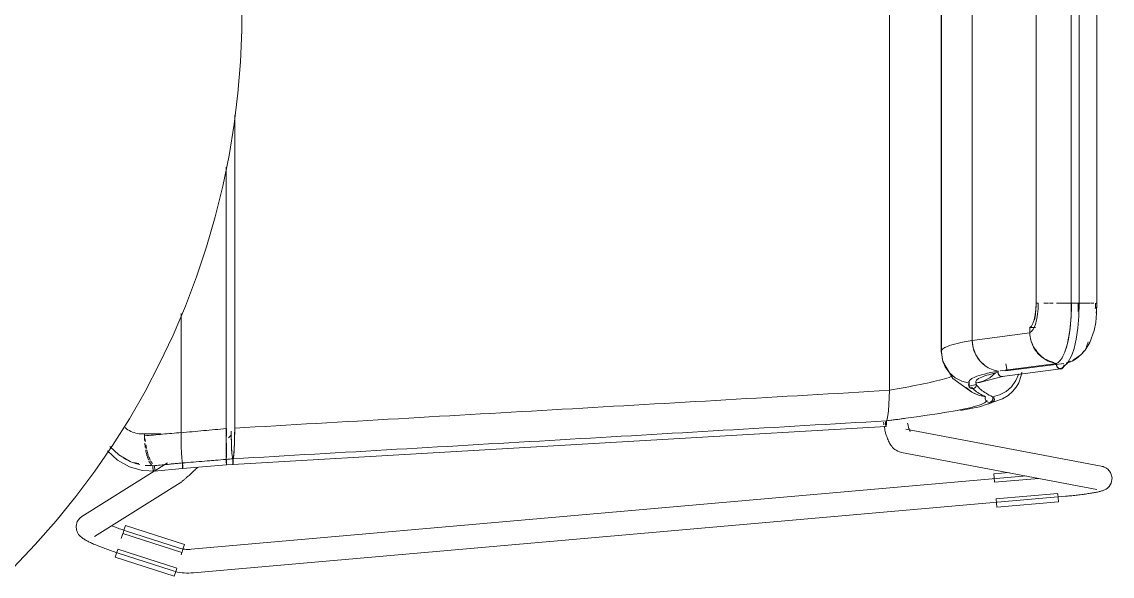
# Model space of a CAD drawing. Header units: millimetres. Extents: x 155927 to 326028, y -36033 to 97293.
# Drawn here: x 220863 to 221418, y 12019 to 12301 of the extents above; entities that cross this region are included whole.
import ezdxf

# ---------------------------------------------------------------- set-up
doc = ezdxf.new("R2010")
doc.units = ezdxf.units.MM
doc.header["$MEASUREMENT"] = 0
doc.layers.add('I-FURN', color=8, linetype='CONTINUOUS', lineweight=9)

msp = doc.modelspace()

# ---------------------------------------------------------------- linework, layer by layer
at = {"layer": 'I-FURN'}
for p, q in [((221304.32, 12113.46), (221304.32, 12496.86)), ((221304.32, 12496.86), (221304.32, 12113.38)), ((221330.67, 12477.01), (221330.67, 12172.21)), ((221330.82, 12132.77), (221330.82, 12477.55)), ((221330.82, 12477.55), (221330.82, 12132.77)), ((221346.42, 12138.8), (221346.42, 12471.51)), ((221346.42, 12471.51), (221346.42, 12138.8)), ((221378.88, 12452.58), (221378.88, 12157.73)), ((221378.94, 12157.73), (221378.94, 12452.58)), ((221396.78, 12452.58), (221396.78, 12157.73)), ((221400.75, 12157.73), (221400.75, 12452.58)), ((221409.78, 12157.73), (221409.78, 12452.58)), ((220975.19, 12296.52), (220975.28, 12305.16)), ((220974.52, 12280.54), (220975.19, 12296.52)), ((220973.22, 12264.59), (220974.52, 12280.54)), ((220971.28, 12248.71), (220973.22, 12264.59)), ((220971.58, 12094.21), (220971.58, 12253.3)), ((220971.58, 12253.3), (220971.58, 12094.21)), ((220968.7, 12232.92), (220971.28, 12248.71)), ((220965.5, 12217.24), (220968.7, 12232.92)), ((220967.27, 12093.94), (220967.27, 12226.94)), ((220967.27, 12226.94), (220967.27, 12093.94)), ((220961.67, 12201.71), (220965.5, 12217.24)), ((220957.23, 12186.34), (220961.67, 12201.71)), ((220952.17, 12171.16), (220957.23, 12186.34)), ((220946.51, 12156.2), (220952.17, 12171.16)), ((221330.67, 12172.21), (221330.67, 12133.3)), ((220940.26, 12141.47), (220946.51, 12156.2)), ((221378.78, 12154.69), (221378.46, 12151.84)), ((221378.88, 12157.73), (221378.78, 12154.69)), ((221385.26, 12157.73), (221382.8, 12157.73)), ((221387.62, 12157.73), (221385.78, 12157.73)), ((221392.81, 12157.73), (221389.25, 12157.73)), ((221393, 12157.73), (221396.81, 12157.73)), ((221396.81, 12157.73), (221393, 12157.73)), ((221396.71, 12151.51), (221396.78, 12157.73)), ((221400.75, 12157.73), (221396.79, 12157.73)), ((221396.79, 12157.73), (221396.9, 12157.73)), ((221396.9, 12157.73), (221397.12, 12157.73)), ((221397.12, 12157.73), (221397.45, 12157.73)), ((221397.45, 12157.73), (221397.87, 12157.73)), ((221397.87, 12157.73), (221398.34, 12157.73)), ((221398.34, 12157.73), (221398.84, 12157.73)), ((221398.84, 12157.73), (221399.33, 12157.73)), ((221399.33, 12157.73), (221399.79, 12157.73)), ((221399.79, 12157.73), (221400.18, 12157.73)), ((221400.18, 12157.73), (221400.48, 12157.73)), ((221400.48, 12157.73), (221400.68, 12157.73)), ((221400.5, 12157.73), (221403.53, 12157.73)), ((221403.52, 12157.73), (221400.5, 12157.73)), ((221400.75, 12157.73), (221400.65, 12151.19)), ((221400.68, 12157.73), (221400.75, 12157.73)), ((221406.26, 12157.73), (221403.69, 12157.73)), ((221408.29, 12157.73), (221406.54, 12157.73)), ((221409.77, 12157.73), (221409.48, 12157.73)), ((221409.61, 12157.73), (221409.78, 12157.73)), ((221409.78, 12157.73), (221409.67, 12152.7)), ((220944.3, 12152.49), (220944.3, 12092)), ((220944.3, 12092), (220944.3, 12152.49)), ((221377.95, 12149.35), (221377.28, 12147.37)), ((221378.46, 12151.84), (221377.95, 12149.35)), ((221396.17, 12144.94), (221396.71, 12151.51)), ((221400.65, 12151.19), (221400.17, 12145.07)), ((221409.17, 12147.88), (221408.38, 12143.84)), ((221409.67, 12152.7), (221409.17, 12147.88)), ((221375.69, 12142.66), (221346.42, 12138.8)), ((221376.49, 12146.02), (221375.63, 12145.38)), ((221375.63, 12145.38), (221378.63, 12145.38)), ((221375.63, 12145.38), (221375.69, 12142.66)), ((221377.28, 12147.37), (221376.49, 12146.02)), ((221395.58, 12140.93), (221396.17, 12144.94)), ((221400.17, 12145.07), (221399.32, 12139.45)), ((221408.38, 12143.84), (221406.25, 12137.8)), ((220933.42, 12127.01), (220940.26, 12141.47)), ((221346.42, 12138.8), (221346.89, 12135.03)), ((221394.61, 12136.5), (221395.58, 12140.93)), ((221399.32, 12139.45), (221398.22, 12134.76)), ((221406.25, 12137.8), (221403.86, 12133.91)), ((221330.67, 12133.3), (221331.46, 12128.27)), ((221331.3, 12128.98), (221330.82, 12132.77)), ((221330.82, 12132.77), (221331.29, 12128.97)), ((221346.89, 12135.03), (221348.21, 12131.49)), ((221348.21, 12131.49), (221350.29, 12128.37)), ((221393.52, 12133.06), (221394.61, 12136.5)), ((221397.06, 12131.3), (221394.88, 12127.18)), ((221398.22, 12134.76), (221397.06, 12131.3)), ((221401.56, 12131.44), (221397.67, 12128.76)), ((221403.86, 12133.91), (221401.56, 12131.44)), ((220926.01, 12112.83), (220933.42, 12127.01)), ((221331.29, 12128.97), (221332.66, 12125.4)), ((221332.66, 12125.41), (221331.3, 12128.98)), ((221331.46, 12128.27), (221332.83, 12125.09)), ((221331.53, 12128.11), (221336.65, 12119.46)), ((221350.29, 12128.37), (221353.03, 12125.88)), ((221389.49, 12127.1), (221360.68, 12123.37)), ((221363.34, 12123.27), (221393.04, 12127.12)), ((221364.12, 12123.4), (221363.43, 12126.89)), ((221391.84, 12126.97), (221387.07, 12126.35)), ((221394.88, 12127.18), (221391.97, 12124.64)), ((221397.67, 12128.76), (221397.47, 12128.66)), ((221334.83, 12122.27), (221332.66, 12125.41)), ((221332.66, 12125.4), (221334.83, 12122.27)), ((221337.71, 12119.76), (221334.83, 12122.27)), ((221334.83, 12122.27), (221337.7, 12119.76)), ((221361.78, 12120.44), (221350.16, 12117.47)), ((221355.43, 12119.76), (221358.3, 12122.27)), ((221359.64, 12122.78), (221359.6, 12122.29)), ((221359.6, 12122.29), (221359.68, 12121.8)), ((221359.68, 12121.8), (221359.87, 12121.34)), ((221359.87, 12121.34), (221360.17, 12120.96)), ((221360.17, 12120.96), (221360.56, 12120.67)), ((221360.67, 12120.6), (221361, 12120.48)), ((221361, 12120.48), (221361.47, 12120.41)), ((221361.47, 12120.41), (221361.94, 12120.48)), ((221361.7, 12120.42), (221391.48, 12124.28)), ((221361.94, 12120.48), (221362.38, 12120.66)), ((221368.64, 12118.36), (221370.04, 12121.88)), ((221370.08, 12117.29), (221371.37, 12120.89)), ((221371.37, 12120.89), (221371.6, 12122.66)), ((221336.65, 12119.46), (221346.19, 12112.48)), ((221337.7, 12119.76), (221341.1, 12118.01)), ((221341.1, 12118.01), (221337.71, 12119.76)), ((221341.1, 12118.01), (221344.81, 12117.11)), ((221346.26, 12112.54), (221343.42, 12114.93)), ((221343.42, 12114.93), (221346.26, 12112.53)), ((221344.61, 12116.15), (221344.65, 12116.65)), ((221344.65, 12116.64), (221344.61, 12116.15)), ((221344.69, 12115.66), (221344.61, 12116.15)), ((221344.61, 12116.15), (221344.69, 12115.65)), ((221344.65, 12116.65), (221344.81, 12117.12)), ((221344.81, 12117.11), (221344.65, 12116.64)), ((221344.9, 12115.21), (221344.69, 12115.66)), ((221344.69, 12115.65), (221344.89, 12115.2)), ((221344.71, 12115.6), (221348.6, 12116.44)), ((221344.79, 12118.18), (221344.84, 12115.3)), ((221344.89, 12115.2), (221345.21, 12114.82)), ((221345.21, 12114.82), (221344.9, 12115.21)), ((221345.61, 12114.53), (221345.21, 12114.82)), ((221345.21, 12114.82), (221345.61, 12114.53)), ((221346.07, 12114.34), (221345.61, 12114.53)), ((221345.61, 12114.53), (221346.07, 12114.34)), ((221347.51, 12114.53), (221347.05, 12114.34)), ((221347.05, 12114.34), (221347.52, 12114.53)), ((221347.92, 12114.82), (221347.51, 12114.53)), ((221347.52, 12114.53), (221347.92, 12114.82)), ((221348.23, 12115.21), (221347.92, 12114.82)), ((221347.92, 12114.82), (221348.23, 12115.2)), ((221348.43, 12115.66), (221348.23, 12115.21)), ((221348.23, 12115.2), (221348.43, 12115.65)), ((221350.16, 12117.47), (221348.3, 12117.15)), ((221348.31, 12117.12), (221348.48, 12116.65)), ((221348.32, 12117.11), (221352.03, 12118.01)), ((221348.48, 12116.64), (221348.32, 12117.11)), ((221348.51, 12116.15), (221348.43, 12115.66)), ((221348.43, 12115.65), (221348.52, 12116.15)), ((221348.48, 12116.65), (221348.51, 12116.15)), ((221348.52, 12116.15), (221348.48, 12116.64)), ((221352.03, 12118.01), (221355.43, 12119.76)), ((221363.64, 12112.8), (221366.46, 12115.28)), ((221366.46, 12115.28), (221368.64, 12118.36)), ((221366.96, 12112.85), (221368.74, 12115.02)), ((221368.74, 12115.02), (221370.08, 12117.29)), ((220918.04, 12098.96), (220926.01, 12112.83)), ((221304.11, 12106.15), (221304.26, 12109.69)), ((221304.26, 12109.63), (221304.11, 12106.15)), ((221304.26, 12109.69), (221304.32, 12113.46)), ((221304.32, 12113.38), (221304.26, 12109.69)), ((221346.56, 12114.28), (221346.07, 12114.34)), ((221346.07, 12114.34), (221346.56, 12114.27)), ((221346.19, 12112.48), (221347.93, 12111.59)), ((221349.59, 12110.9), (221346.26, 12112.54)), ((221346.26, 12112.53), (221349.58, 12110.89)), ((221347.05, 12114.34), (221346.56, 12114.28)), ((221346.56, 12114.27), (221347.05, 12114.34)), ((221349.58, 12110.89), (221353.2, 12110.1)), ((221353.2, 12110.1), (221349.59, 12110.9)), ((221350.18, 12105.05), (221361.89, 12109.04)), ((221353.02, 12109.13), (221353.05, 12109.63)), ((221353.05, 12109.63), (221353.02, 12109.13)), ((221353.11, 12108.64), (221353.02, 12109.13)), ((221353.02, 12109.13), (221353.11, 12108.64)), ((221353.05, 12109.63), (221353.2, 12110.1)), ((221353.2, 12110.1), (221353.05, 12109.63)), ((221356.68, 12110.16), (221356.85, 12109.69)), ((221356.69, 12110.16), (221360.32, 12111.06)), ((221356.85, 12109.68), (221356.69, 12110.16)), ((221356.89, 12109.19), (221356.82, 12108.69)), ((221356.82, 12108.69), (221356.89, 12109.19)), ((221356.85, 12109.69), (221356.89, 12109.19)), ((221356.89, 12109.19), (221356.85, 12109.68)), ((221360.32, 12111.06), (221363.64, 12112.8)), ((221361.89, 12109.04), (221364.72, 12110.86)), ((221364.72, 12110.86), (221366.96, 12112.85)), ((221303.87, 12103.05), (221304.11, 12106.15)), ((221304.1, 12106.11), (221303.87, 12103.05)), ((221340.51, 12103.15), (221350.18, 12105.05)), ((221353.32, 12108.19), (221353.11, 12108.64)), ((221353.11, 12108.64), (221353.32, 12108.19)), ((221353.64, 12107.81), (221353.32, 12108.19)), ((221353.32, 12108.19), (221353.63, 12107.81)), ((221353.63, 12107.81), (221354.04, 12107.52)), ((221354.04, 12107.52), (221353.64, 12107.81)), ((221354.5, 12107.34), (221354.04, 12107.52)), ((221354.04, 12107.52), (221354.5, 12107.34)), ((221354.98, 12107.28), (221354.5, 12107.34)), ((221354.5, 12107.34), (221354.98, 12107.28)), ((221355.47, 12107.36), (221354.98, 12107.28)), ((221354.98, 12107.28), (221355.47, 12107.35)), ((221355.92, 12107.55), (221355.47, 12107.36)), ((221355.47, 12107.35), (221355.92, 12107.55)), ((221356.31, 12107.85), (221355.92, 12107.55)), ((221355.92, 12107.55), (221356.32, 12107.85)), ((221356.62, 12108.24), (221356.31, 12107.85)), ((221356.32, 12107.85), (221356.62, 12108.24)), ((221356.82, 12108.69), (221356.62, 12108.24)), ((221356.62, 12108.24), (221356.82, 12108.69)), ((220909.52, 12085.42), (220918.04, 12098.96)), ((221303.19, 12098.81), (221302.79, 12097.91)), ((221302.79, 12097.91), (221303.19, 12098.81)), ((221302.81, 12097.44), (221302.79, 12097.91)), ((221302.79, 12097.91), (221302.81, 12097.44)), ((221303.19, 12098.81), (221303.56, 12100.56)), ((221303.55, 12100.55), (221303.19, 12098.81)), ((221303.86, 12103.02), (221303.55, 12100.56)), ((221303.56, 12100.56), (221303.87, 12103.05)), ((220967.27, 12090.16), (220967.27, 12093.94)), ((220967.27, 12093.94), (220967.27, 12090.15)), ((220967.39, 12093.93), (220967.39, 12090.15)), ((220967.39, 12090.15), (220967.39, 12093.93)), ((220969.8, 12092.67), (220969.82, 12090.41)), ((220970.69, 12075.75), (221302.6, 12095.04)), ((220971.56, 12090.42), (220971.58, 12094.21)), ((221301.47, 12096.56), (221301.37, 12097.29)), ((221301.57, 12095.85), (221301.47, 12096.56)), ((221301.82, 12094.45), (221301.69, 12095.15)), ((221301.95, 12093.77), (221301.82, 12094.45)), ((221302.09, 12093.1), (221301.95, 12093.77)), ((221302.25, 12092.45), (221302.09, 12093.1)), ((221302.41, 12091.8), (221302.25, 12092.45)), ((221302.38, 12096.9), (221302.39, 12097.4)), ((221302.39, 12096.41), (221302.38, 12096.9)), ((221302.39, 12097.4), (221302.39, 12096.9)), ((221302.39, 12096.9), (221302.39, 12096.41)), ((221302.39, 12096.41), (221302.42, 12095.96)), ((221302.42, 12095.96), (221302.39, 12096.41)), ((221302.42, 12095.96), (221302.45, 12095.58)), ((221302.45, 12095.58), (221302.42, 12095.96)), ((221302.45, 12095.58), (221302.5, 12095.29)), ((221302.5, 12095.29), (221302.45, 12095.58)), ((221302.5, 12095.29), (221302.55, 12095.11)), ((221302.55, 12095.1), (221302.5, 12095.29)), ((221302.55, 12095.11), (221302.6, 12095.04)), ((221302.6, 12095.04), (221302.55, 12095.1)), ((221302.6, 12095.04), (221302.65, 12095.12)), ((221302.65, 12095.11), (221302.6, 12095.04)), ((221302.65, 12095.12), (221302.7, 12095.31)), ((221302.7, 12095.3), (221302.65, 12095.11)), ((221302.7, 12095.31), (221302.75, 12095.61)), ((221302.75, 12095.6), (221302.7, 12095.3)), ((221302.75, 12095.61), (221302.78, 12095.99)), ((221302.78, 12095.99), (221302.75, 12095.6)), ((221302.78, 12095.99), (221302.8, 12096.45)), ((221302.8, 12096.44), (221302.78, 12095.99)), ((221302.8, 12096.45), (221302.81, 12096.94)), ((221302.81, 12096.94), (221302.8, 12096.44)), ((221302.81, 12096.94), (221302.81, 12097.44)), ((221302.81, 12097.44), (221302.81, 12096.94)), ((221411.97, 12074.83), (221312.68, 12093.64)), ((221313.71, 12096.19), (221313.61, 12096.68)), ((221313.81, 12095.72), (221313.71, 12096.19)), ((221313.91, 12095.27), (221313.81, 12095.72)), ((221314.02, 12094.85), (221313.91, 12095.27)), ((221314.12, 12094.46), (221314.02, 12094.85)), ((221314.23, 12094.09), (221314.12, 12094.46)), ((221314.34, 12093.76), (221314.23, 12094.09)), ((221314.45, 12093.45), (221314.34, 12093.76)), ((221314.55, 12093.18), (221314.45, 12093.45)), ((221314.64, 12092.95), (221314.55, 12093.18)), ((221314.73, 12092.76), (221314.64, 12092.95)), ((221314.8, 12092.6), (221314.73, 12092.76)), ((221314.85, 12092.52), (221314.8, 12092.6)), ((221314.89, 12092.44), (221314.85, 12092.52)), ((221314.91, 12092.42), (221314.89, 12092.44)), ((220924.51, 12091.29), (220934.26, 12091.29)), ((220925.75, 12090.3), (220925.75, 12091.35)), ((220944.3, 12092), (220944.33, 12088.24)), ((220944.33, 12088.24), (220944.3, 12091.88)), ((220944.4, 12084.7), (220944.33, 12088.14)), ((220944.33, 12088.14), (220944.4, 12084.7)), ((220967.27, 12086.59), (220967.27, 12090.15)), ((220967.27, 12090.15), (220967.27, 12086.59)), ((220968.41, 12089.24), (220969.94, 12090.72)), ((220969.82, 12090.41), (220969.9, 12086.86)), ((220969.9, 12086.86), (220970.03, 12083.74)), ((220971.36, 12083.73), (220971.48, 12086.86)), ((220971.48, 12086.86), (220971.56, 12090.42)), ((221302.58, 12091.17), (221302.41, 12091.8)), ((221302.76, 12090.56), (221302.58, 12091.17)), ((221302.96, 12089.95), (221302.76, 12090.56)), ((221303.16, 12089.36), (221302.96, 12089.95)), ((221303.38, 12088.78), (221303.16, 12089.36)), ((221303.62, 12088.21), (221303.38, 12088.78)), ((221303.87, 12087.65), (221303.62, 12088.21)), ((221304.14, 12087.1), (221303.87, 12087.65)), ((221304.43, 12086.56), (221304.14, 12087.1)), ((220900.46, 12072.23), (220909.52, 12085.42)), ((220912.09, 12077.9), (220906.94, 12082.64)), ((220912.68, 12080.58), (220908.16, 12084.89)), ((220944.4, 12084.7), (220944.51, 12081.61)), ((220944.52, 12081.6), (220944.4, 12084.64)), ((220944.51, 12081.61), (220944.67, 12079.13)), ((220944.67, 12079.12), (220944.52, 12081.56)), ((220967.28, 12083.46), (220967.27, 12086.59)), ((220967.27, 12086.59), (220967.28, 12083.45)), ((220967.3, 12080.95), (220967.28, 12083.45)), ((220967.28, 12083.45), (220967.3, 12080.95)), ((220967.38, 12083.47), (220967.37, 12080.97)), ((220967.37, 12080.97), (220967.38, 12083.47)), ((220967.39, 12086.6), (220967.38, 12083.47)), ((220967.38, 12083.47), (220967.39, 12086.59)), ((220970.03, 12083.74), (220970.19, 12081.25)), ((220970.19, 12081.25), (220970.38, 12079.5)), ((220971, 12079.48), (220971.19, 12081.23)), ((220971.19, 12081.23), (220971.36, 12083.73)), ((221304.76, 12086.02), (221304.43, 12086.56)), ((221305.12, 12085.49), (221304.76, 12086.02)), ((221305.52, 12084.95), (221305.12, 12085.49)), ((221305.97, 12084.42), (221305.52, 12084.95)), ((221306.49, 12083.9), (221305.97, 12084.42)), ((221307.09, 12083.39), (221306.49, 12083.9)), ((221307.77, 12082.91), (221307.09, 12083.39)), ((221308.56, 12082.47), (221307.77, 12082.91)), ((221309.46, 12082.11), (221308.56, 12082.47)), ((221310.45, 12081.85), (221309.46, 12082.11)), ((221310.45, 12081.85), (221409.74, 12063.04)), ((220918.1, 12074.51), (220912.09, 12077.9)), ((220918.5, 12077.22), (220912.68, 12080.58)), ((220937.49, 12076.57), (220931.05, 12072.53)), ((220944.67, 12079.13), (220944.84, 12077.39)), ((220944.84, 12077.39), (220944.67, 12079.11)), ((220945.04, 12076.5), (220944.84, 12077.39)), ((220944.84, 12077.39), (220945.04, 12076.5)), ((220945.04, 12076.5), (220945.03, 12076.03)), ((220945.03, 12076.03), (220945.04, 12076.5)), ((220945.03, 12076.03), (220945.03, 12075.53)), ((220945.03, 12075.54), (220945.03, 12076.03)), ((220945.23, 12076.02), (220945.22, 12076.49)), ((220945.22, 12076.49), (220945.23, 12076.02)), ((220967.31, 12079.21), (220967.3, 12080.68)), ((220967.3, 12080.68), (220967.31, 12079.2)), ((220967.32, 12078.32), (220967.31, 12079.21)), ((220967.31, 12079.2), (220967.32, 12078.32)), ((220967.32, 12077.85), (220967.32, 12078.32)), ((220967.32, 12078.32), (220967.32, 12077.84)), ((220967.32, 12077.35), (220967.32, 12077.85)), ((220967.32, 12077.84), (220967.32, 12077.35)), ((220967.32, 12076.86), (220967.32, 12077.35)), ((220967.32, 12077.35), (220967.32, 12076.86)), ((220967.32, 12076.41), (220967.32, 12076.86)), ((220967.32, 12076.86), (220967.32, 12076.41)), ((220967.33, 12076.03), (220967.32, 12076.41)), ((220967.32, 12076.41), (220967.33, 12076.02)), ((220967.33, 12075.73), (220967.33, 12076.03)), ((220967.33, 12076.02), (220967.33, 12075.73)), ((220970.69, 12075.75), (220967.33, 12075.48)), ((220967.34, 12078.32), (220967.34, 12077.85)), ((220967.34, 12077.85), (220967.34, 12078.32)), ((220967.34, 12077.85), (220967.34, 12077.36)), ((220967.34, 12077.35), (220967.34, 12077.85)), ((220967.34, 12077.36), (220967.34, 12076.87)), ((220967.34, 12076.86), (220967.34, 12077.35)), ((220967.34, 12076.87), (220967.34, 12076.42)), ((220967.34, 12076.41), (220967.34, 12076.86)), ((220967.34, 12076.42), (220967.34, 12076.03)), ((220967.34, 12076.03), (220967.34, 12076.41)), ((220967.37, 12080.97), (220967.35, 12079.22)), ((220967.35, 12079.22), (220967.37, 12080.97)), ((220970.38, 12079.5), (220970.59, 12078.59)), ((220970.59, 12078.59), (220970.58, 12078.13)), ((220970.58, 12078.13), (220970.58, 12077.63)), ((220970.58, 12077.63), (220970.58, 12077.14)), ((220970.58, 12077.14), (220970.6, 12076.69)), ((220970.6, 12076.69), (220970.61, 12076.3)), ((220970.61, 12076.3), (220970.64, 12076.01)), ((220970.64, 12076.01), (220970.66, 12075.82)), ((220970.66, 12075.82), (220970.69, 12075.75)), ((220970.69, 12075.75), (220970.72, 12075.82)), ((220970.72, 12075.82), (220970.74, 12076.01)), ((220970.74, 12076.01), (220970.77, 12076.3)), ((220970.77, 12076.3), (220970.78, 12076.68)), ((220970.78, 12076.68), (220970.8, 12077.13)), ((220970.79, 12078.59), (220971, 12079.48)), ((220970.8, 12078.12), (220970.79, 12078.59)), ((220970.8, 12077.62), (220970.8, 12078.12)), ((220970.8, 12077.13), (220970.8, 12077.62)), ((220890.89, 12059.41), (220900.46, 12072.23)), ((220930.67, 12072.3), (220893.91, 12049.26)), ((220924.62, 12072.64), (220918.1, 12074.51)), ((220931.53, 12072.35), (220924.62, 12072.64)), ((220930.64, 12072.23), (220945.13, 12073.65)), ((220945.03, 12075.05), (220945.03, 12075.54)), ((220945.03, 12075.53), (220945.03, 12075.04)), ((220945.04, 12074.59), (220945.03, 12075.05)), ((220945.03, 12075.04), (220945.04, 12074.59)), ((220945.04, 12074.59), (220945.06, 12074.2)), ((220945.06, 12074.21), (220945.04, 12074.59)), ((220945.08, 12073.91), (220945.06, 12074.21)), ((220945.06, 12074.2), (220945.08, 12073.91)), ((220945.08, 12073.91), (220945.1, 12073.72)), ((220945.13, 12073.65), (220945.1, 12073.72)), ((220945.1, 12073.72), (220945.13, 12073.65)), ((220945.13, 12073.65), (220967.33, 12075.48)), ((220945.16, 12073.72), (220945.13, 12073.65)), ((220945.13, 12073.65), (220945.16, 12073.71)), ((220945.16, 12073.71), (220945.18, 12073.9)), ((220945.18, 12073.9), (220945.16, 12073.72)), ((220945.2, 12074.2), (220945.18, 12073.9)), ((220945.18, 12073.9), (220945.2, 12074.19)), ((220945.2, 12074.19), (220945.22, 12074.58)), ((220945.22, 12074.58), (220945.2, 12074.2)), ((220945.22, 12074.58), (220945.23, 12075.03)), ((220945.23, 12075.03), (220945.22, 12074.58)), ((220945.23, 12075.03), (220945.23, 12075.52)), ((220945.23, 12075.52), (220945.23, 12075.03)), ((220948, 12069.84), (220948.37, 12070.17)), ((220948.37, 12070.17), (220948.74, 12070.51)), ((220948.74, 12070.51), (220949.13, 12070.87)), ((220949.13, 12070.87), (220949.54, 12071.24)), ((220949.54, 12071.24), (220949.95, 12071.62)), ((220949.95, 12071.62), (220950.37, 12072.01)), ((220950.37, 12072.01), (220950.81, 12072.41)), ((220950.81, 12072.41), (220951.25, 12072.82)), ((220951.25, 12072.82), (220951.71, 12073.25)), ((220951.71, 12073.25), (220952.17, 12073.68)), ((220952.17, 12073.68), (220952.64, 12074.12)), ((220967.33, 12075.55), (220967.33, 12075.48)), ((220967.33, 12075.48), (220967.33, 12075.55)), ((220967.33, 12075.54), (220967.33, 12075.48)), ((220967.33, 12075.48), (220967.33, 12075.54)), ((221365.28, 12071.59), (221357.38, 12070.89)), ((221357.56, 12068.85), (221357.38, 12070.89)), ((221412.39, 12074.74), (221411.97, 12074.83)), ((221412.9, 12074.6), (221412.39, 12074.74)), ((221413.52, 12074.39), (221412.9, 12074.6)), ((221414.33, 12074.01), (221413.52, 12074.39)), ((221415.41, 12073.27), (221414.33, 12074.01)), ((221416.73, 12071.69), (221415.41, 12073.27)), ((221416.73, 12071.69), (221417.56, 12068.94)), ((220900.28, 12039.1), (220943.86, 12066.4)), ((220943.86, 12066.4), (220944.19, 12066.62)), ((220944.19, 12066.62), (220944.44, 12066.8)), ((220944.44, 12066.8), (220944.67, 12066.97)), ((220944.67, 12066.97), (220944.9, 12067.15)), ((220944.9, 12067.15), (220945.12, 12067.33)), ((220945.12, 12067.33), (220945.35, 12067.52)), ((220945.35, 12067.52), (220945.59, 12067.72)), ((220945.59, 12067.72), (220945.84, 12067.93)), ((220945.84, 12067.93), (220946.11, 12068.16)), ((220946.11, 12068.16), (220946.39, 12068.4)), ((220946.39, 12068.4), (220946.68, 12068.66)), ((220946.68, 12068.66), (220946.99, 12068.93)), ((220946.99, 12068.93), (220947.31, 12069.22)), ((220947.31, 12069.22), (220947.65, 12069.52)), ((220947.65, 12069.52), (220948, 12069.84)), ((221374.02, 12069.86), (220949.52, 12032.56)), ((221357.75, 12066.78), (221357.56, 12068.85)), ((221357.76, 12066.66), (221380.36, 12068.65)), ((221417.08, 12066.18), (221416.04, 12064.52)), ((221417.56, 12068.94), (221417.08, 12066.18)), ((220880.81, 12046.98), (220890.89, 12059.41)), ((220950.57, 12020.61), (221393.89, 12059.56)), ((221389.91, 12060.97), (221358.5, 12058.21)), ((221389.92, 12060.85), (221390.1, 12058.78)), ((221394.05, 12059.57), (221393.89, 12059.56)), ((221394.8, 12059.64), (221394.05, 12059.57)), ((221395.55, 12059.71), (221394.8, 12059.64)), ((221396.3, 12059.78), (221395.55, 12059.71)), ((221397.04, 12059.85), (221396.3, 12059.78)), ((221397.78, 12059.93), (221397.04, 12059.85)), ((221398.51, 12060.01), (221397.78, 12059.93)), ((221399.24, 12060.09), (221398.51, 12060.01)), ((221399.96, 12060.17), (221399.24, 12060.09)), ((221400.67, 12060.25), (221399.96, 12060.17)), ((221401.36, 12060.34), (221400.67, 12060.25)), ((221402.05, 12060.42), (221401.36, 12060.34)), ((221402.73, 12060.51), (221402.05, 12060.42)), ((221403.39, 12060.6), (221402.73, 12060.51)), ((221404.04, 12060.69), (221403.39, 12060.6)), ((221404.67, 12060.78), (221404.04, 12060.69)), ((221405.29, 12060.87), (221404.67, 12060.78)), ((221405.9, 12060.96), (221405.29, 12060.87)), ((221406.48, 12061.05), (221405.9, 12060.96)), ((221407.05, 12061.14), (221406.48, 12061.05)), ((221407.6, 12061.23), (221407.05, 12061.14)), ((221408.14, 12061.33), (221407.6, 12061.23)), ((221408.65, 12061.42), (221408.14, 12061.33)), ((221409.15, 12061.52), (221408.65, 12061.42)), ((221409.62, 12061.61), (221409.15, 12061.52)), ((221410.08, 12061.71), (221409.62, 12061.61)), ((221410.53, 12061.81), (221410.08, 12061.71)), ((221410.95, 12061.91), (221410.53, 12061.81)), ((221411.37, 12062.01), (221410.95, 12061.91)), ((221411.77, 12062.12), (221411.37, 12062.01)), ((221412.16, 12062.23), (221411.77, 12062.12)), ((221412.56, 12062.36), (221412.16, 12062.23)), ((221412.96, 12062.5), (221412.56, 12062.36)), ((221413.39, 12062.67), (221412.96, 12062.5)), ((221413.87, 12062.89), (221413.39, 12062.67)), ((221414.43, 12063.19), (221413.87, 12062.89)), ((221415.13, 12063.67), (221414.43, 12063.19)), ((221416.04, 12064.52), (221415.13, 12063.67)), ((221358.69, 12056.03), (221358.51, 12058.09)), ((221358.87, 12053.98), (221358.69, 12056.03)), ((221390.28, 12056.74), (221358.87, 12053.98)), ((221390.1, 12058.78), (221390.28, 12056.74)), ((220892.79, 12048.37), (220891.56, 12046.64)), ((220892.79, 12048.37), (220893.91, 12049.26)), ((220870.24, 12034.97), (220880.81, 12046.98)), ((220891.56, 12046.64), (220890.97, 12044.41)), ((220890.97, 12044.41), (220891.15, 12042.44)), ((220891.15, 12042.44), (220891.67, 12041.06)), ((220909.16, 12044.46), (220909.79, 12044.23)), ((220909.79, 12044.23), (220910.42, 12043.99)), ((220910.42, 12043.99), (220911.07, 12043.76)), ((220911.07, 12043.76), (220911.73, 12043.52)), ((220911.73, 12043.52), (220912.39, 12043.28)), ((220912.39, 12043.28), (220913.07, 12043.05)), ((220913.07, 12043.05), (220913.75, 12042.82)), ((220913.75, 12042.82), (220914.43, 12042.58)), ((220914.43, 12042.58), (220915.12, 12042.35)), ((220914.83, 12040.81), (220915.46, 12042.78)), ((220915.46, 12042.78), (220916.09, 12044.74)), ((220946.1, 12035.05), (220916.09, 12044.74)), ((220891.67, 12041.06), (220892.24, 12040.14)), ((220892.24, 12040.14), (220892.75, 12039.52)), ((220892.75, 12039.52), (220893.22, 12039.05)), ((220893.22, 12039.05), (220893.65, 12038.68)), ((220893.65, 12038.68), (220894.05, 12038.37)), ((220894.05, 12038.37), (220894.44, 12038.09)), ((220894.44, 12038.09), (220894.83, 12037.84)), ((220894.83, 12037.84), (220895.22, 12037.59)), ((220895.22, 12037.59), (220895.62, 12037.36)), ((220895.62, 12037.36), (220896.03, 12037.13)), ((220896.03, 12037.13), (220896.45, 12036.9)), ((220896.45, 12036.9), (220896.89, 12036.67)), ((220914.76, 12040.6), (220913.96, 12038.12)), ((220914.79, 12040.69), (220944.79, 12031.01)), ((220915.12, 12042.35), (220915.81, 12042.13)), ((220915.81, 12042.13), (220916.14, 12042.02)), ((220942.95, 12033.31), (220916.14, 12042.02)), ((220859.2, 12023.39), (220870.24, 12034.97)), ((220896.89, 12036.67), (220897.35, 12036.44)), ((220897.35, 12036.44), (220897.82, 12036.21)), ((220897.82, 12036.21), (220898.32, 12035.98)), ((220898.32, 12035.98), (220898.83, 12035.74)), ((220898.83, 12035.74), (220899.35, 12035.5)), ((220899.35, 12035.5), (220899.9, 12035.26)), ((220899.9, 12035.26), (220900.46, 12035.02)), ((220900.46, 12035.02), (220901.04, 12034.78)), ((220901.04, 12034.78), (220901.63, 12034.53)), ((220901.63, 12034.53), (220902.24, 12034.28)), ((220902.24, 12034.28), (220902.87, 12034.03)), ((220902.87, 12034.03), (220903.51, 12033.78)), ((220903.51, 12033.78), (220904.16, 12033.52)), ((220904.16, 12033.52), (220904.83, 12033.27)), ((220904.83, 12033.27), (220905.51, 12033.01)), ((220905.51, 12033.01), (220906.19, 12032.76)), ((220906.19, 12032.76), (220906.89, 12032.51)), ((220906.89, 12032.51), (220907.6, 12032.25)), ((220907.6, 12032.25), (220908.32, 12032)), ((220908.32, 12032), (220909.04, 12031.75)), ((220909.04, 12031.75), (220909.77, 12031.49)), ((220909.77, 12031.49), (220910.5, 12031.25)), ((220911.51, 12030.53), (220912.14, 12032.51)), ((220942.19, 12022.94), (220912.18, 12032.62)), ((220942.98, 12033.3), (220942.95, 12033.31)), ((220943.61, 12033.11), (220942.98, 12033.3)), ((220944.26, 12032.94), (220943.61, 12033.11)), ((220944.9, 12032.8), (220944.26, 12032.94)), ((220945.47, 12033.1), (220944.83, 12031.12)), ((220945.55, 12032.69), (220944.9, 12032.8)), ((220946.1, 12035.05), (220945.47, 12033.1)), ((220946.21, 12032.6), (220945.55, 12032.69)), ((220946.87, 12032.54), (220946.21, 12032.6)), ((220947.53, 12032.51), (220946.87, 12032.54)), ((220948.19, 12032.5), (220947.53, 12032.51)), ((220948.86, 12032.52), (220948.19, 12032.5)), ((220949.52, 12032.56), (220948.86, 12032.52)), ((220910.5, 12031.25), (220911.24, 12031)), ((220910.88, 12028.58), (220911.51, 12030.53)), ((220940.88, 12018.89), (220910.88, 12028.58)), ((220911.24, 12031), (220911.98, 12030.75)), ((220911.98, 12030.75), (220912.43, 12030.61)), ((220912.43, 12030.61), (220939.24, 12021.89)), ((220944.76, 12030.91), (220944.39, 12029.74)), ((220939.24, 12021.89), (220940.34, 12021.56)), ((220940.34, 12021.56), (220941.44, 12021.28)), ((220941.51, 12020.85), (220940.88, 12018.89)), ((220941.44, 12021.28), (220942.56, 12021.03)), ((220942.15, 12022.82), (220941.51, 12020.85)), ((220942.56, 12021.03), (220943.68, 12020.84)), ((220943.68, 12020.84), (220944.81, 12020.68)), ((220944.81, 12020.68), (220945.95, 12020.57)), ((220945.95, 12020.57), (220947.09, 12020.51)), ((220947.09, 12020.51), (220948.23, 12020.5)), ((220948.23, 12020.5), (220949.38, 12020.53)), ((220949.38, 12020.53), (220950.52, 12020.6)), ((220950.52, 12020.6), (220950.57, 12020.61))]:
    msp.add_line(p, q, dxfattribs=at)
for centre, major_axis, ratio, start_param, end_param in [((221394.03, 12157.73), (15.75, 0), 0.000004, 3.431839, 3.614078), ((221405.51, 12157.73), (0, -12.4), 0.287441, 1.332781, 1.570796), ((221361.49, 12138.93), (0, -15.78), 0.955139, 4.720632, 5.68731), ((221361.49, 12138.93), (0, -15.78), 0.955139, 5.687432, 5.928979), ((221361.49, 12138.93), (0, -15.78), 0.955139, 5.929149, 6.170649), ((221361.47, 12122.37), (0, -1.96), 0.955139, 4.501447, 5.773298), ((221361.47, 12122.37), (0, -1.96), 0.955139, 5.84486, 6.790779)]:
    msp.add_ellipse(centre, major_axis=major_axis, ratio=ratio, start_param=start_param, end_param=end_param, dxfattribs=at)
for points in [[(221380.01, 12157.73), (221379.95, 12153.94), (221378.99, 12146.55), (221376.82, 12143.17), (221375.71, 12142.91)], [(221378, 12149.35), (221378.54, 12151.4), (221378.83, 12154.12), (221378.92, 12156.89)], [(221396.81, 12157.73), (221396.86, 12155.39), (221396.78, 12150.73), (221396.15, 12143.88), (221395.04, 12137.73), (221393.52, 12132.66), (221391.62, 12128.96), (221390.21, 12127.65), (221389.49, 12127.3)], [(221400.21, 12157.73), (221400.24, 12156.3), (221400.23, 12154.88), (221400.2, 12153.47)], [(221409.69, 12157.73), (221409.7, 12156.02), (221409.63, 12154.34), (221409.47, 12152.76)], [(221375.69, 12142.66), (221375.73, 12141.37), (221376.09, 12138.87), (221377.51, 12135.27), (221379.7, 12132.12), (221382.54, 12129.59), (221385.88, 12127.83), (221388.25, 12127.25), (221389.49, 12127.1)], [(221377.19, 12136.48), (221376.8, 12137.33), (221376.44, 12138.21), (221376.25, 12139.13)], [(221404.3, 12135.35), (221404.74, 12136.23), (221405.14, 12137.16), (221405.37, 12138.12)], [(221330.67, 12133.3), (221330.67, 12133.12), (221330.72, 12132.94), (221330.82, 12132.77)], [(221382.62, 12129.93), (221380.56, 12131.37), (221378.94, 12133.35), (221377.64, 12135.57)], [(221387.98, 12127.56), (221386.59, 12127.87), (221385.22, 12128.37), (221383.97, 12129.07)], [(221389.31, 12126.34), (221389.3, 12126.5), (221389.3, 12126.67), (221389.34, 12126.83)], [(221396.37, 12128.18), (221395.75, 12127.94), (221395.1, 12127.78), (221394.44, 12127.64)], [(221344.81, 12117.12), (221344.26, 12118.14), (221346.23, 12120.19), (221354.29, 12122.23), (221359.79, 12123.25)], [(221304.32, 12113.38), (221248.96, 12110.18), (221193.54, 12106.99), (221138.08, 12103.79)], [(221138.08, 12103.79), (221082.61, 12100.6), (221027.11, 12097.4), (220971.58, 12094.21)], [(221302.79, 12097.91), (221247.55, 12094.69), (221136.96, 12088.25), (221026.19, 12081.81), (220970.79, 12078.59)], [(221302.8, 12097.92), (221305.86, 12098.31), (221308.95, 12098.7), (221312, 12099.08)], [(220955.78, 12092.91), (220951.95, 12092.57), (220948.12, 12092.22), (220944.3, 12091.88)], [(220967.27, 12093.94), (220963.44, 12093.6), (220959.6, 12093.25), (220955.78, 12092.91)], [(220925.75, 12091.35), (220925.24, 12091.3), (220924.73, 12091.28), (220924.23, 12091.29)], [(220925.75, 12090.3), (220928.78, 12090.56), (220934.92, 12091.1), (220941.17, 12091.69), (220944.3, 12092)], [(220925.85, 12087.51), (220925.79, 12088.42), (220925.76, 12089.35), (220925.75, 12090.3)], [(220925.98, 12088.89), (220926.04, 12088.41), (220926.1, 12087.94), (220926.17, 12087.48)], [(220926.22, 12083.95), (220926.09, 12084.79), (220925.98, 12085.67), (220925.92, 12086.58)], [(220926.85, 12080.72), (220926.66, 12081.46), (220926.5, 12082.26), (220926.35, 12083.09)], [(220926.43, 12085.77), (220926.55, 12085.09), (220926.68, 12084.43), (220926.81, 12083.77)], [(220926.96, 12083.11), (220927.18, 12082.19), (220927.41, 12081.25), (220927.66, 12080.4)], [(220920.68, 12076.73), (220921.39, 12076.47), (220922.12, 12076.29), (220922.85, 12076.16)], [(220927.81, 12080.07), (220928.08, 12079.26), (220928.36, 12078.45), (220928.65, 12077.89)], [(220930.08, 12075.06), (220929.69, 12075.21), (220928.94, 12075.77), (220928.24, 12076.92), (220927.92, 12077.61)], [(220928.77, 12077.65), (220929.08, 12077.01), (220929.4, 12076.62), (220929.72, 12076.29)], [(220930.08, 12075.06), (220932.53, 12075.3), (220937.48, 12075.78), (220942.51, 12076.26), (220945.04, 12076.5)], [(220938.14, 12075.78), (220940.49, 12076.02), (220942.85, 12076.25), (220945.22, 12076.49)], [(220967.32, 12078.32), (220963.61, 12078.01), (220956.17, 12077.41), (220948.75, 12076.81), (220945.04, 12076.5)], [(220956.17, 12077.4), (220952.52, 12077.09), (220948.87, 12076.79), (220945.22, 12076.49)], [(220961.02, 12077.8), (220960.61, 12077.76), (220960.19, 12077.73), (220959.78, 12077.7)], [(220967.32, 12078.32), (220967.9, 12078.36), (220969.06, 12078.45), (220970.21, 12078.54), (220970.79, 12078.59)], [(220967.34, 12078.32), (220967.88, 12078.37), (220968.96, 12078.46), (220970.05, 12078.55), (220970.59, 12078.59)], [(220928.55, 12075.1), (220927.72, 12075.11), (220926.9, 12075.15), (220926.08, 12075.23)], [(220927.3, 12075.21), (220927.95, 12075.15), (220928.6, 12075.14), (220929.26, 12075.15)]]:
    msp.add_open_spline(points, degree=3, dxfattribs=at)
for points, knots in [([(221346.42, 12138.8), (221340.69, 12137.8), (221333.05, 12135.96), (221330.67, 12134.13), (221330.67, 12133.3)], [0, 0, 0, 0, 0.5, 0.9107154, 0.9107154, 0.9107154, 0.9107154]), ([(221394.15, 12127.31), (221394.92, 12127.47), (221396.82, 12128.04), (221399.68, 12129.59), (221401.87, 12131.6), (221402.88, 12132.98), (221403.14, 12133.39)], [0.0592823, 0.0592823, 0.0592823, 0.0592823, 0.1666667, 0.3333333, 0.5, 0.565028, 0.565028, 0.565028, 0.565028]), ([(221389.49, 12127.1), (221389.43, 12126.96), (221389.37, 12126.74), (221389.32, 12126.46), (221389.31, 12126.18), (221389.35, 12125.88), (221389.43, 12125.59), (221389.54, 12125.32), (221389.74, 12125), (221390.04, 12124.68), (221390.41, 12124.45), (221390.77, 12124.31), (221391.08, 12124.27), (221391.36, 12124.26), (221391.62, 12124.3), (221391.87, 12124.37), (221392.11, 12124.48), (221392.41, 12124.67), (221392.72, 12125), (221392.94, 12125.4), (221393.04, 12125.75), (221393.08, 12126.01), (221393.08, 12126.17), (221393.08, 12126.24)], [0, 0, 0, 0, 0.0555556, 0.0833333, 0.1111111, 0.1666667, 0.1944444, 0.2222222, 0.2777778, 0.3333333, 0.3888889, 0.4444444, 0.4791667, 0.5138889, 0.5486111, 0.5833333, 0.6180556, 0.6527778, 0.7222222, 0.7916667, 0.8263889, 0.8611111, 0.8888889, 0.8888889, 0.8888889, 0.8888889]), ([(221393.06, 12126.34), (221393.06, 12126.17), (221393.02, 12125.88), (221392.88, 12125.5), (221392.62, 12125.08), (221392.1, 12124.63), (221391.24, 12124.38), (221390.44, 12124.61), (221389.91, 12125), (221389.6, 12125.38), (221389.45, 12125.69), (221389.41, 12125.85)], [-0.875, -0.875, -0.875, -0.875, -0.8125, -0.765625, -0.71875, -0.625, -0.5, -0.375, -0.3125, -0.25, -0.1875, -0.1875, -0.1875, -0.1875]), ([(221336.59, 12120.76), (221335.44, 12120.27), (221331.2, 12118.81), (221320.49, 12116.38), (221309.71, 12114.43), (221304.32, 12113.46)], [0.375, 0.375, 0.375, 0.375, 0.5, 0.75, 1, 1, 1, 1]), ([(221348.31, 12117.12), (221347.77, 12118.14), (221349.5, 12119.95), (221355.99, 12121.77), (221359.7, 12122.56)], [0, 0, 0, 0, 0.5, 0.8877852, 0.8877852, 0.8877852, 0.8877852]), ([(221353.2, 12110.1), (221350.79, 12111.27), (221348.14, 12112.9), (221346.46, 12114.53), (221346.07, 12114.99)], [0, 0, 0, 0, 0.5, 0.696307, 0.696307, 0.696307, 0.696307]), ([(221356.68, 12110.16), (221354.28, 12111.32), (221350.85, 12113.41), (221349.07, 12115.5), (221348.6, 12116.44)], [0, 0, 0, 0, 0.5, 0.9025379, 0.9025379, 0.9025379, 0.9025379]), ([(221354.27, 12106.31), (221354.99, 12106.57), (221358.01, 12107.85), (221358.24, 12109.13), (221356.69, 12110.16)], [0.6866019, 0.6866019, 0.6866019, 0.6866019, 0.75, 1, 1, 1, 1]), ([(221302.79, 12097.91), (221310.34, 12098.92), (221325.55, 12100.96), (221343.99, 12104.01), (221352.29, 12106.45), (221353.89, 12107.87), (221354.08, 12108.27)], [0, 0, 0, 0, 0.25, 0.5, 0.75, 0.8499412, 0.8499412, 0.8499412, 0.8499412]), ([(220925.75, 12091.35), (220923.36, 12091.13), (220919.76, 12091.76), (220916.76, 12093.69), (220915.86, 12094.46)], [0, 0, 0, 0, 0.3333333, 0.5, 0.5, 0.5, 0.5]), ([(220970.59, 12078.59), (220970.45, 12078.88), (220970.24, 12080.28), (220970.02, 12083.63), (220969.89, 12086.78), (220969.83, 12089.9), (220969.81, 12091.91), (220969.8, 12092.67)], [-1, -1, -1, -1, -0.6666667, -0.5, -0.3333333, -0.1666667, -0.0664381, -0.0664381, -0.0664381, -0.0664381]), ([(220971.58, 12094.21), (220971.58, 12092.93), (220971.57, 12090.38), (220971.49, 12086.78), (220971.36, 12083.61), (220971.14, 12080.25), (220970.93, 12078.86), (220970.79, 12078.59)], [-1, -1, -1, -1, -0.833333, -0.666667, -0.5, -0.333333, 0, 0, 0, 0]), ([(220923.4, 12075.67), (220921.32, 12076.11), (220918.36, 12077.08), (220915.69, 12078.64), (220914.89, 12079.17)], [-0.8210019, -0.8210019, -0.8210019, -0.8210019, -0.6666667, -0.5975811, -0.5975811, -0.5975811, -0.5975811]), ([(220927.71, 12078.06), (220927.47, 12078.65), (220927.17, 12079.5), (220926.92, 12080.46), (220926.86, 12080.68)], [0.3682191, 0.3682191, 0.3682191, 0.3682191, 0.5, 0.5370533, 0.5370533, 0.5370533, 0.5370533]), ([(220970.69, 12075.75), (220970.67, 12075.75), (220970.64, 12075.89), (220970.61, 12076.29), (220970.59, 12076.67), (220970.58, 12077.13), (220970.58, 12077.63), (220970.58, 12078.13), (220970.59, 12078.45), (220970.59, 12078.59)], [-0.5, -0.5, -0.5, -0.5, -0.375, -0.3125, -0.25, -0.1875, -0.125, -0.0625, 0, 0, 0, 0]), ([(220970.79, 12078.59), (220970.8, 12078.36), (220970.8, 12077.87), (220970.8, 12077.24), (220970.79, 12076.78), (220970.77, 12076.36), (220970.74, 12075.91), (220970.71, 12075.75), (220970.69, 12075.75)], [-1, -1, -1, -1, -0.90625, -0.8125, -0.765625, -0.71875, -0.625, -0.501507, -0.501507, -0.501507, -0.501507]), ([(220930.49, 12072.28), (220930.47, 12072.29), (220930.42, 12072.34), (220930.34, 12072.45), (220930.25, 12072.64), (220930.14, 12072.96), (220930.07, 12073.35), (220930.03, 12073.71), (220930.02, 12074.08), (220930.02, 12074.53), (220930.06, 12074.89), (220930.08, 12075.06)], [0.5555556, 0.5555556, 0.5555556, 0.5555556, 0.5833333, 0.6180556, 0.6527778, 0.7222222, 0.7916667, 0.8263889, 0.8611111, 0.9305556, 1, 1, 1, 1]), ([(220930.82, 12075.17), (220930.81, 12074.94), (220930.81, 12074.46), (220930.9, 12073.7), (220931.05, 12073.04), (220931.22, 12072.61), (220931.34, 12072.45), (220931.39, 12072.41)], [-1, -1, -1, -1, -0.90625, -0.8125, -0.71875, -0.625, -0.5625, -0.5625, -0.5625, -0.5625])]:
    msp.add_open_spline(points, degree=3, knots=knots, dxfattribs=at)

doc.saveas('drawing.dxf')
